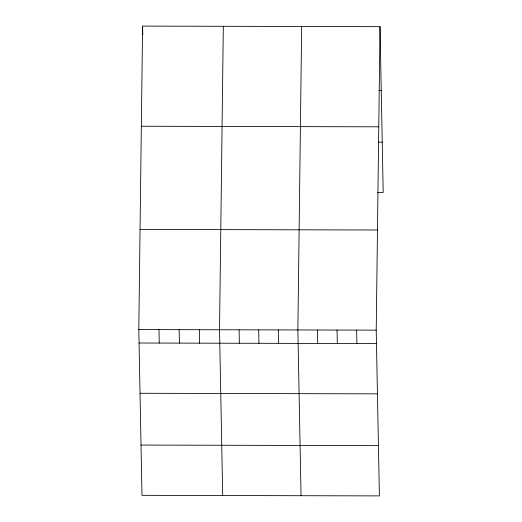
<?xml version="1.0" encoding="UTF-8"?>
<svg xmlns="http://www.w3.org/2000/svg" width="522" height="522" viewBox="0 0 522 522"><rect width="100%" height="100%" fill="white"/><g stroke="black" fill="none" stroke-linecap="round" stroke-linejoin="round"><path stroke-width="0.78" d="M380.023 26.668L376.218 330.145L379.403 495.9L141.977 495.332L138.8 329.571L142.597 26.1L380.023 26.668L383.2 192.429L377.719 192.416M223.325 26.296L219.521 329.767L222.705 495.522M301.67 26.485L297.866 329.956L301.05 495.711M378.894 90.365L381.243 90.371M141.345 126.246L378.763 126.82M378.319 142.154L382.234 142.16M140.053 229.426L377.471 230M138.8 329.571L376.218 330.145M139.054 343.013L376.479 343.58M140.02 393.275L377.439 393.849M141.012 445.064L378.437 445.638M356.63 330.1L356.891 343.535M337.042 330.048L337.303 343.489M317.454 330.002L317.715 343.443M278.285 329.911L278.539 343.346M258.697 329.865L258.951 343.3M239.109 329.813L239.363 343.254M199.339 329.721L199.6 343.156M179.157 329.669L179.418 343.111M158.975 329.623L159.236 343.058M142.597 26.1L142.767 34.798"/></g></svg>
